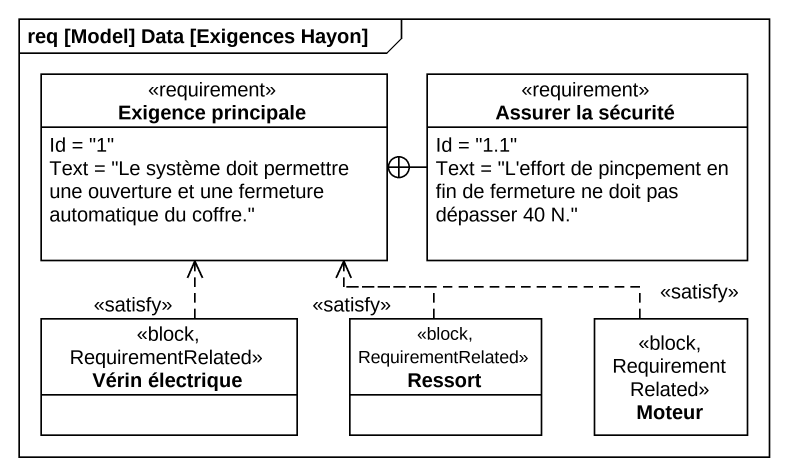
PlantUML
@startuml
mainframe req [Model] Data [Exigences Hayon]
hide circle
hide empty members
class "Exigence principale" as Exigence_principale <<requirement>> {
  Id = "1"
  Text = "Le système doit permettre une ouverture et une fermeture automatique du coffre."
}
class "Assurer la sécurité" as Assurer_la_sécurité <<requirement>> {
  Id = "1.1"
  Text = "L'effort de pincpement en fin de fermeture ne doit pas dépasser 40 N."
}
class "Vérin électrique" as Vérin_électrique <<block, RequirementRelated>>
class Ressort <<block, RequirementRelated>>
class Moteur <<block, RequirementRelated>>
Assurer_la_sécurité -left-+ Exigence_principale
Vérin_électrique .up.> Exigence_principale : <<satisfy>>
Ressort .up.> Exigence_principale : <<satisfy>>
Moteur .left.> Exigence_principale : <<satisfy>>
@enduml
